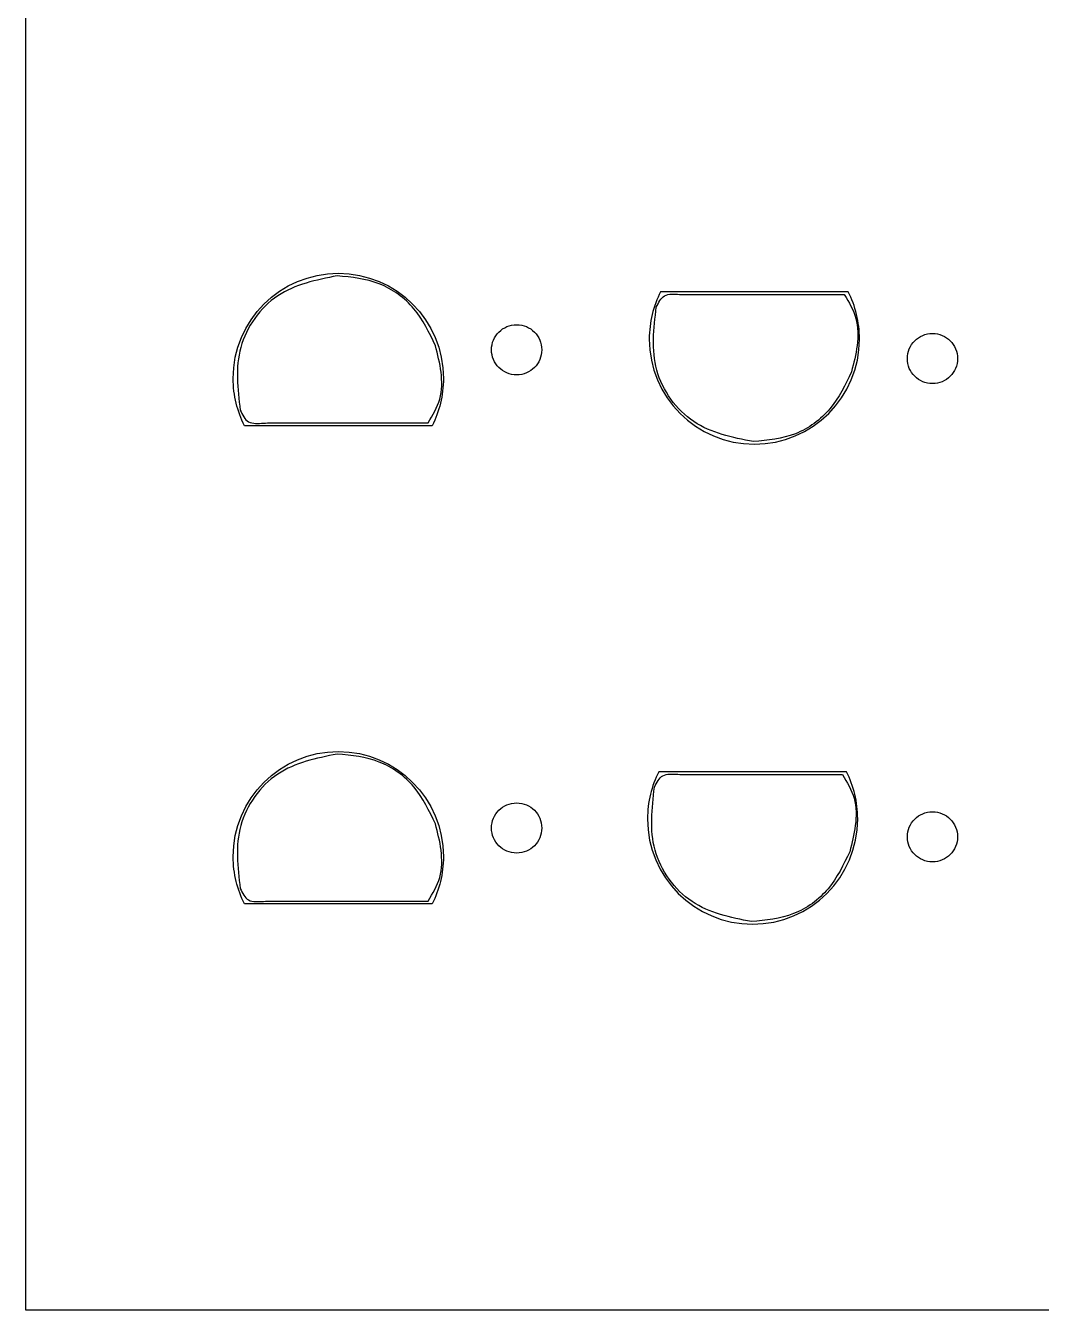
# Model space of a CAD drawing. Extents: x -830 to 230, y -333 to 309.
# Drawn here: x -829.6 to -710.2, y 6.7 to 157.7 of the extents above; entities that cross this region are included whole.
import ezdxf

# ---------------------------------------------------------------- set-up
doc = ezdxf.new("R2010")
doc.units = 0
doc.layers.add('newlayer', color=7, linetype='CONTINUOUS')

msp = doc.modelspace()

# ---------------------------------------------------------------- linework, layer by layer
at = {"layer": 'newlayer', "color": 7}
for p, q in [((-829.578506, 6.708189), (-829.578506, 308.78322)), ((-796.509089, 128.078324), (-795.32528, 128.383102)), ((-795.32528, 128.383102), (-794.098798, 128.570528)), ((-794.098798, 128.570528), (-792.835854, 128.634387)), ((-792.835854, 128.634387), (-791.572938, 128.570528)), ((-791.572938, 128.570528), (-790.346456, 128.383102)), ((-790.346456, 128.383102), (-789.162647, 128.078324)), ((-799.742424, 126.5221), (-798.723884, 127.141604)), ((-798.723884, 127.141604), (-797.644018, 127.662419)), ((-797.644018, 127.662419), (-796.509089, 128.078324)), ((-789.162647, 128.078324), (-788.027719, 127.662419)), ((-788.027719, 127.662419), (-786.947852, 127.141604)), ((-786.947852, 127.141604), (-785.929312, 126.5221)), ((-801.570745, 125.011904), (-800.693457, 125.810124)), ((-800.693457, 125.810124), (-799.742424, 126.5221)), ((-785.929312, 126.5221), (-784.978279, 125.810124)), ((-784.978279, 125.810124), (-784.100963, 125.011904)), ((-755.393206, 125.498198), (-755.520545, 125.168379)), ((-755.256921, 125.823487), (-755.393206, 125.498198)), ((-755.111887, 126.144106), (-755.256921, 125.823487)), ((-754.958273, 126.459915), (-755.111887, 126.144106)), ((-753.579166, 126.459915), (-754.958273, 126.459915)), ((-752.200031, 126.459915), (-753.579166, 126.459915)), ((-750.820896, 126.459915), (-752.200031, 126.459915)), ((-749.44176, 126.459915), (-750.820896, 126.459915)), ((-748.062653, 126.459915), (-749.44176, 126.459915)), ((-746.683518, 126.459915), (-748.062653, 126.459915)), ((-745.304382, 126.459915), (-746.683518, 126.459915)), ((-743.925247, 126.459915), (-745.304382, 126.459915)), ((-742.54614, 126.459915), (-743.925247, 126.459915)), ((-741.167005, 126.459915), (-742.54614, 126.459915)), ((-739.787869, 126.459915), (-741.167005, 126.459915)), ((-738.408734, 126.459915), (-739.787869, 126.459915)), ((-737.029627, 126.459915), (-738.408734, 126.459915)), ((-735.650492, 126.459915), (-737.029627, 126.459915)), ((-734.271356, 126.459915), (-735.650492, 126.459915)), ((-732.892221, 126.459915), (-734.271356, 126.459915)), ((-732.738833, 126.144168), (-732.892221, 126.459915)), ((-732.594222, 125.823581), (-732.738833, 126.144168)), ((-732.45853, 125.498303), (-732.594222, 125.823581)), ((-732.331897, 125.168464), (-732.45853, 125.498303)), ((-803.079307, 123.181591), (-802.368107, 124.133651)), ((-802.368107, 124.133651), (-801.570745, 125.011904)), ((-784.100963, 125.011904), (-783.303629, 124.133651)), ((-783.303629, 124.133651), (-782.592401, 123.181591)), ((-755.847132, 124.153096), (-755.936907, 123.806519)), ((-755.747705, 124.495688), (-755.847132, 124.153096)), ((-755.638768, 124.834163), (-755.747705, 124.495688)), ((-755.520545, 125.168379), (-755.638768, 124.834163)), ((-732.214521, 124.834217), (-732.331897, 125.168464)), ((-732.106514, 124.495702), (-732.214521, 124.834217)), ((-732.008075, 124.153062), (-732.106514, 124.495702)), ((-731.919344, 123.806434), (-732.008075, 124.153062)), ((-803.698164, 122.161942), (-803.079307, 123.181591)), ((-782.592401, 123.181591), (-781.973572, 122.161942)), ((-773.280309, 122.234758), (-773.022443, 122.358981)), ((-773.022443, 122.358981), (-772.751397, 122.458182)), ((-772.751397, 122.458182), (-772.468695, 122.530871)), ((-772.468695, 122.530871), (-772.175776, 122.575575)), ((-772.175776, 122.575575), (-771.874165, 122.590787)), ((-771.874165, 122.590787), (-771.572526, 122.575575)), ((-771.572526, 122.575575), (-771.279636, 122.530871)), ((-771.279636, 122.530871), (-770.996906, 122.458182)), ((-770.996906, 122.458182), (-770.725888, 122.358981)), ((-770.725888, 122.358981), (-770.467993, 122.234758)), ((-756.195423, 122.383134), (-756.234002, 122.018703)), ((-756.146231, 122.744265), (-756.195423, 122.383134)), ((-756.086626, 123.101968), (-756.146231, 122.744265)), ((-756.016776, 123.456097), (-756.086626, 123.101968)), ((-755.936907, 123.806519), (-756.016776, 123.456097)), ((-731.840463, 123.455968), (-731.919344, 123.806434)), ((-731.771573, 123.101793), (-731.840463, 123.455968)), ((-731.712871, 122.744065), (-731.771573, 123.101793)), ((-731.664498, 122.382919), (-731.712871, 122.744065)), ((-731.626595, 122.0185), (-731.664498, 122.382919)), ((-804.633872, 119.944756), (-804.218412, 121.080924)), ((-804.218412, 121.080924), (-803.698164, 122.161942)), ((-781.973572, 122.161942), (-781.453324, 121.080924)), ((-781.453324, 121.080924), (-781.037864, 119.944756)), ((-774.592332, 120.78908), (-774.468098, 121.046953)), ((-774.468098, 121.046953), (-774.320355, 121.290183)), ((-774.320355, 121.290183), (-774.150513, 121.517279)), ((-774.150513, 121.517279), (-773.960126, 121.726772)), ((-773.960126, 121.726772), (-773.750633, 121.917171)), ((-773.750633, 121.917171), (-773.523528, 122.086992)), ((-773.523528, 122.086992), (-773.280309, 122.234758)), ((-770.467993, 122.234758), (-770.224774, 122.086992)), ((-770.224774, 122.086992), (-769.99767, 121.917171)), ((-769.99767, 121.917171), (-769.788176, 121.726772)), ((-769.788176, 121.726772), (-769.597789, 121.517279)), ((-769.597789, 121.517279), (-769.427976, 121.290183)), ((-769.427976, 121.290183), (-769.280204, 121.046953)), ((-769.280204, 121.046953), (-769.155998, 120.78908)), ((-756.278876, 121.280508), (-756.28452, 120.907015)), ((-756.28452, 120.907015), (-756.284125, 120.907015)), ((-756.284125, 120.907015), (-756.220343, 119.642722)), ((-756.261942, 121.651117), (-756.278876, 121.280508)), ((-756.234002, 122.018703), (-756.261942, 121.651117)), ((-731.640989, 119.642719), (-731.577206, 120.907013)), ((-731.59922, 121.650948), (-731.626595, 122.0185)), ((-731.582851, 121.280404), (-731.59922, 121.650948)), ((-731.577206, 120.907013), (-731.582851, 121.280404)), ((-725.086603, 120.694147), (-724.877138, 120.884551)), ((-724.877138, 120.884551), (-724.650034, 121.054369)), ((-724.650034, 121.054369), (-724.406815, 121.202138)), ((-724.406815, 121.202138), (-724.14892, 121.326361)), ((-724.14892, 121.326361), (-723.877874, 121.425562)), ((-723.877874, 121.425562), (-723.595172, 121.498251)), ((-723.595172, 121.498251), (-723.302282, 121.542955)), ((-723.302282, 121.542955), (-723.000642, 121.558167)), ((-723.000642, 121.558167), (-722.699032, 121.542955)), ((-722.699032, 121.542955), (-722.406113, 121.498251)), ((-722.406113, 121.498251), (-722.123411, 121.425562)), ((-722.123411, 121.425562), (-721.852365, 121.326361)), ((-721.852365, 121.326361), (-721.594498, 121.202138)), ((-721.594498, 121.202138), (-721.351279, 121.054369)), ((-721.351279, 121.054369), (-721.124175, 120.884551)), ((-721.124175, 120.884551), (-720.914682, 120.694147)), ((-804.938305, 118.759663), (-804.633872, 119.944756)), ((-781.037864, 119.944756), (-780.733431, 118.75966)), ((-774.824178, 119.640806), (-774.808938, 119.942428)), ((-774.808938, 119.339186), (-774.824178, 119.640806)), ((-774.808938, 119.942428), (-774.764234, 120.235335)), ((-774.764234, 119.046279), (-774.808938, 119.339186)), ((-774.764234, 120.235335), (-774.691533, 120.518046)), ((-774.691533, 120.518046), (-774.592332, 120.78908)), ((-769.155998, 120.78908), (-769.056797, 120.518046)), ((-769.056797, 120.518046), (-768.984097, 120.235335)), ((-768.984097, 120.235335), (-768.939393, 119.942428)), ((-768.939393, 119.339186), (-768.984097, 119.046279)), ((-768.939393, 119.942428), (-768.924153, 119.640806)), ((-768.924153, 119.640806), (-768.939393, 119.339186)), ((-756.220343, 119.642722), (-756.033117, 118.414917)), ((-731.828215, 118.414917), (-731.640989, 119.642719)), ((-725.890711, 119.202712), (-725.81801, 119.485423)), ((-725.81801, 119.485423), (-725.718809, 119.756458)), ((-725.718809, 119.756458), (-725.594603, 120.01433)), ((-725.594603, 120.01433), (-725.446832, 120.257557)), ((-725.446832, 120.257557), (-725.277019, 120.484656)), ((-725.277019, 120.484656), (-725.086603, 120.694147)), ((-720.914682, 120.694147), (-720.724294, 120.484656)), ((-720.724294, 120.484656), (-720.554453, 120.257557)), ((-720.554453, 120.257557), (-720.40671, 120.01433)), ((-720.40671, 120.01433), (-720.282476, 119.756458)), ((-720.282476, 119.756458), (-720.183274, 119.485423)), ((-720.183274, 119.485423), (-720.110574, 119.202712)), ((-805.125531, 117.531858), (-804.938305, 118.759663)), ((-780.733431, 118.75966), (-780.546205, 117.531858)), ((-774.691533, 118.763569), (-774.764234, 119.046279)), ((-774.592332, 118.492534), (-774.691533, 118.763569)), ((-774.468098, 118.234662), (-774.592332, 118.492534)), ((-774.320355, 117.991434), (-774.468098, 118.234662)), ((-774.150513, 117.764333), (-774.320355, 117.991434)), ((-769.427976, 117.991434), (-769.597789, 117.764333)), ((-769.280204, 118.234662), (-769.427976, 117.991434)), ((-769.155998, 118.492534), (-769.280204, 118.234662)), ((-769.056797, 118.763569), (-769.155998, 118.492534)), ((-768.984097, 119.046279), (-769.056797, 118.763569)), ((-756.033117, 118.414917), (-755.728655, 117.229821)), ((-732.132676, 117.229821), (-731.828215, 118.414917)), ((-725.950655, 118.608183), (-725.935415, 118.909805)), ((-725.935415, 118.306563), (-725.950655, 118.608183)), ((-725.935415, 118.909805), (-725.890711, 119.202712)), ((-725.890711, 118.013656), (-725.935415, 118.306563)), ((-725.81801, 117.730946), (-725.890711, 118.013656)), ((-720.110574, 118.013656), (-720.183274, 117.730946)), ((-720.110574, 119.202712), (-720.06587, 118.909805)), ((-720.06587, 118.306563), (-720.110574, 118.013656)), ((-720.06587, 118.909805), (-720.05063, 118.608183)), ((-720.05063, 118.608183), (-720.06587, 118.306563)), ((-805.189313, 116.267564), (-805.125531, 117.531858)), ((-780.546205, 117.531858), (-780.482395, 116.267564)), ((-773.960126, 117.554842), (-774.150513, 117.764333)), ((-773.750633, 117.364444), (-773.960126, 117.554842)), ((-773.523528, 117.194619), (-773.750633, 117.364444)), ((-773.280309, 117.046856), (-773.523528, 117.194619)), ((-773.022443, 116.922633), (-773.280309, 117.046856)), ((-772.751397, 116.823432), (-773.022443, 116.922633)), ((-772.468695, 116.75074), (-772.751397, 116.823432)), ((-772.175776, 116.706036), (-772.468695, 116.75074)), ((-771.874165, 116.690824), (-772.175776, 116.706036)), ((-771.572526, 116.706036), (-771.874165, 116.690824)), ((-771.279636, 116.75074), (-771.572526, 116.706036)), ((-770.996906, 116.823432), (-771.279636, 116.75074)), ((-770.725888, 116.922633), (-770.996906, 116.823432)), ((-770.467993, 117.046856), (-770.725888, 116.922633)), ((-770.224774, 117.194619), (-770.467993, 117.046856)), ((-769.99767, 117.364444), (-770.224774, 117.194619)), ((-769.788176, 117.554842), (-769.99767, 117.364444)), ((-769.597789, 117.764333), (-769.788176, 117.554842)), ((-755.728655, 117.229821), (-755.313196, 116.093653)), ((-732.548136, 116.093653), (-732.132676, 117.229821)), ((-725.718809, 117.459911), (-725.81801, 117.730946)), ((-725.594603, 117.202039), (-725.718809, 117.459911)), ((-725.446832, 116.958811), (-725.594603, 117.202039)), ((-725.277019, 116.73171), (-725.446832, 116.958811)), ((-725.086603, 116.522219), (-725.277019, 116.73171)), ((-724.877138, 116.331821), (-725.086603, 116.522219)), ((-724.650034, 116.161996), (-724.877138, 116.331821)), ((-721.124175, 116.331821), (-721.351279, 116.161996)), ((-720.914682, 116.522219), (-721.124175, 116.331821)), ((-720.724294, 116.73171), (-720.914682, 116.522219)), ((-720.554453, 116.958811), (-720.724294, 116.73171)), ((-720.40671, 117.202039), (-720.554453, 116.958811)), ((-720.282476, 117.459911), (-720.40671, 117.202039)), ((-720.183274, 117.730946), (-720.282476, 117.459911)), ((-805.189454, 116.267562), (-805.189313, 116.267564)), ((-805.18381, 115.894069), (-805.189454, 116.267562)), ((-805.166877, 115.52346), (-805.18381, 115.894069)), ((-805.139219, 115.155874), (-805.166877, 115.52346)), ((-805.100639, 114.791443), (-805.139219, 115.155874)), ((-805.051448, 114.430312), (-805.100639, 114.791443)), ((-780.569686, 114.791658), (-780.618087, 114.430512)), ((-780.531784, 115.156077), (-780.569686, 114.791658)), ((-780.504408, 115.523629), (-780.531784, 115.156077)), ((-780.488039, 115.894173), (-780.504408, 115.523629)), ((-780.482395, 116.267564), (-780.488039, 115.894173)), ((-755.313196, 116.093653), (-754.792948, 115.012635)), ((-754.792948, 115.012635), (-754.174119, 113.992986)), ((-733.687213, 113.992986), (-733.068384, 115.012635)), ((-733.068384, 115.012635), (-732.548136, 116.093653)), ((-724.406815, 116.014233), (-724.650034, 116.161996)), ((-724.14892, 115.89001), (-724.406815, 116.014233)), ((-723.877874, 115.790809), (-724.14892, 115.89001)), ((-723.595172, 115.718117), (-723.877874, 115.790809)), ((-723.302282, 115.673413), (-723.595172, 115.718117)), ((-723.000642, 115.658201), (-723.302282, 115.673413)), ((-722.699032, 115.673413), (-723.000642, 115.658201)), ((-722.406113, 115.718117), (-722.699032, 115.673413)), ((-722.123411, 115.790809), (-722.406113, 115.718117)), ((-721.852365, 115.89001), (-722.123411, 115.790809)), ((-721.594498, 116.014233), (-721.852365, 115.89001)), ((-721.351279, 116.161996), (-721.594498, 116.014233)), ((-804.991842, 114.072609), (-805.051448, 114.430312)), ((-804.921992, 113.71848), (-804.991842, 114.072609)), ((-804.842095, 113.368058), (-804.921992, 113.71848)), ((-804.752349, 113.021481), (-804.842095, 113.368058)), ((-780.824533, 113.368143), (-780.913292, 113.021515)), ((-780.745652, 113.718612), (-780.824533, 113.368143)), ((-780.676789, 114.072784), (-780.745652, 113.718612)), ((-780.618087, 114.430512), (-780.676789, 114.072784)), ((-754.174119, 113.992986), (-753.462919, 113.040926)), ((-734.398413, 113.040926), (-733.687213, 113.992986)), ((-804.652894, 112.678889), (-804.752349, 113.021481)), ((-804.543984, 112.340414), (-804.652894, 112.678889)), ((-804.425761, 112.006198), (-804.543984, 112.340414)), ((-804.298394, 111.676382), (-804.425761, 112.006198)), ((-781.237113, 112.006113), (-781.363718, 111.676277)), ((-781.119709, 112.34036), (-781.237113, 112.006113)), ((-781.011731, 112.678875), (-781.119709, 112.34036)), ((-780.913292, 113.021515), (-781.011731, 112.678875)), ((-753.462919, 113.040926), (-752.665556, 112.162673)), ((-752.665556, 112.162673), (-751.78824, 111.364453)), ((-736.073063, 111.364453), (-735.195775, 112.162673)), ((-735.195775, 112.162673), (-734.398413, 113.040926)), ((-804.162109, 111.351092), (-804.298394, 111.676382)), ((-804.017075, 111.030474), (-804.162109, 111.351092)), ((-803.86349, 110.714662), (-804.017075, 111.030474)), ((-802.484354, 110.714662), (-803.86349, 110.714662)), ((-801.105219, 110.714662), (-802.484354, 110.714662)), ((-799.726112, 110.714662), (-801.105219, 110.714662)), ((-798.346977, 110.714662), (-799.726112, 110.714662)), ((-796.967841, 110.714662), (-798.346977, 110.714662)), ((-795.588706, 110.714662), (-796.967841, 110.714662)), ((-794.209599, 110.714662), (-795.588706, 110.714662)), ((-792.830464, 110.714662), (-794.209599, 110.714662)), ((-791.451328, 110.714662), (-792.830464, 110.714662)), ((-790.072193, 110.714662), (-791.451328, 110.714662)), ((-788.693086, 110.714662), (-790.072193, 110.714662)), ((-787.31395, 110.714662), (-788.693086, 110.714662)), ((-785.934815, 110.714662), (-787.31395, 110.714662)), ((-784.55568, 110.714662), (-785.934815, 110.714662)), ((-783.176573, 110.714662), (-784.55568, 110.714662)), ((-781.797437, 110.714662), (-783.176573, 110.714662)), ((-781.64405, 111.030412), (-781.797437, 110.714662)), ((-781.499411, 111.350996), (-781.64405, 111.030412)), ((-781.363718, 111.676277), (-781.499411, 111.350996)), ((-751.78824, 111.364453), (-750.837208, 110.652477)), ((-750.837208, 110.652477), (-749.818668, 110.032973)), ((-738.042664, 110.032973), (-737.024095, 110.652477)), ((-737.024095, 110.652477), (-736.073063, 111.364453)), ((-749.818668, 110.032973), (-748.738829, 109.512158)), ((-748.738829, 109.512158), (-747.603873, 109.096253)), ((-747.603873, 109.096253), (-746.420063, 108.791475)), ((-746.420063, 108.791475), (-745.193582, 108.604049)), ((-742.66775, 108.604049), (-741.441268, 108.791475)), ((-741.441268, 108.791475), (-740.257431, 109.096253)), ((-740.257431, 109.096253), (-739.122502, 109.512158)), ((-739.122502, 109.512158), (-738.042664, 110.032973)), ((-745.193582, 108.604049), (-743.930666, 108.54019)), ((-743.930666, 108.54019), (-742.66775, 108.604049)), ((-798.723884, 70.913965), (-797.644018, 71.434781)), ((-797.644018, 71.434781), (-796.509089, 71.850686)), ((-796.509089, 71.850686), (-795.32528, 72.155463)), ((-795.32528, 72.155463), (-794.098798, 72.34289)), ((-794.098798, 72.34289), (-792.835854, 72.406748)), ((-792.835854, 72.406748), (-791.572938, 72.34289)), ((-791.572938, 72.34289), (-790.346456, 72.155463)), ((-790.346456, 72.155463), (-789.162647, 71.850686)), ((-789.162647, 71.850686), (-788.027719, 71.434781)), ((-788.027719, 71.434781), (-786.947852, 70.913965)), ((-801.570745, 68.784262), (-800.693457, 69.582486)), ((-800.693457, 69.582486), (-799.742424, 70.294462)), ((-799.742424, 70.294462), (-798.723884, 70.913965)), ((-786.947852, 70.913965), (-785.929312, 70.294462)), ((-785.929312, 70.294462), (-784.978279, 69.582486)), ((-784.978279, 69.582486), (-784.100963, 68.784262)), ((-755.322566, 69.713524), (-755.4676, 69.392906)), ((-755.168952, 70.029337), (-755.322566, 69.713524)), ((-753.789845, 70.029337), (-755.168952, 70.029337)), ((-752.41071, 70.029337), (-753.789845, 70.029337)), ((-751.031574, 70.029337), (-752.41071, 70.029337)), ((-749.652439, 70.029337), (-751.031574, 70.029337)), ((-748.273332, 70.029337), (-749.652439, 70.029337)), ((-746.894197, 70.029337), (-748.273332, 70.029337)), ((-745.515061, 70.029337), (-746.894197, 70.029337)), ((-744.135926, 70.029337), (-745.515061, 70.029337)), ((-742.756819, 70.029337), (-744.135926, 70.029337)), ((-741.377684, 70.029337), (-742.756819, 70.029337)), ((-739.998548, 70.029337), (-741.377684, 70.029337)), ((-738.619413, 70.029337), (-739.998548, 70.029337)), ((-737.240306, 70.029337), (-738.619413, 70.029337)), ((-735.86117, 70.029337), (-737.240306, 70.029337)), ((-734.482035, 70.029337), (-735.86117, 70.029337)), ((-733.1029, 70.029337), (-734.482035, 70.029337)), ((-732.949512, 69.713589), (-733.1029, 70.029337)), ((-732.804901, 69.393002), (-732.949512, 69.713589)), ((-802.368107, 67.906012), (-801.570745, 68.784262)), ((-784.100963, 68.784262), (-783.303629, 67.906012)), ((-755.958384, 68.065112), (-756.057811, 67.72252)), ((-755.849446, 68.403584), (-755.958384, 68.065112)), ((-755.731224, 68.7378), (-755.849446, 68.403584)), ((-755.603885, 69.067619), (-755.731224, 68.7378)), ((-755.4676, 69.392906), (-755.603885, 69.067619)), ((-732.669209, 69.067721), (-732.804901, 69.393002)), ((-732.542576, 68.737888), (-732.669209, 69.067721)), ((-732.4252, 68.403641), (-732.542576, 68.737888)), ((-732.317193, 68.065126), (-732.4252, 68.403641)), ((-732.218754, 67.722486), (-732.317193, 68.065126)), ((-803.698164, 65.934301), (-803.079307, 66.95395)), ((-803.079307, 66.95395), (-802.368107, 67.906012)), ((-783.303629, 67.906012), (-782.592401, 66.95395)), ((-782.592401, 66.95395), (-781.973572, 65.934301)), ((-756.297305, 66.671395), (-756.35691, 66.313695)), ((-756.227455, 67.025521), (-756.297305, 66.671395)), ((-756.147586, 67.375943), (-756.227455, 67.025521)), ((-756.057811, 67.72252), (-756.147586, 67.375943)), ((-732.130023, 67.375858), (-732.218754, 67.722486)), ((-732.051142, 67.025389), (-732.130023, 67.375858)), ((-731.982252, 66.67122), (-732.051142, 67.025389)), ((-731.92355, 66.313492), (-731.982252, 66.67122)), ((-804.218412, 64.853279), (-803.698164, 65.934301)), ((-781.973572, 65.934301), (-781.453324, 64.853279)), ((-774.468098, 64.819283), (-774.320355, 65.062511)), ((-774.320355, 65.062511), (-774.150513, 65.289609)), ((-774.150513, 65.289609), (-773.960126, 65.4991)), ((-773.960126, 65.4991), (-773.750633, 65.689501)), ((-773.750633, 65.689501), (-773.523528, 65.859323)), ((-773.523528, 65.859323), (-773.280309, 66.007089)), ((-773.280309, 66.007089), (-773.022443, 66.131312)), ((-773.022443, 66.131312), (-772.751397, 66.230513)), ((-772.751397, 66.230513), (-772.468695, 66.303202)), ((-772.468695, 66.303202), (-772.175776, 66.347906)), ((-772.175776, 66.347906), (-771.874165, 66.363118)), ((-771.874165, 66.363118), (-771.572526, 66.347906)), ((-771.572526, 66.347906), (-771.279636, 66.303202)), ((-771.279636, 66.303202), (-770.996906, 66.230513)), ((-770.996906, 66.230513), (-770.725888, 66.131312)), ((-770.725888, 66.131312), (-770.467993, 66.007089)), ((-770.467993, 66.007089), (-770.224774, 65.859323)), ((-770.224774, 65.859323), (-769.99767, 65.689501)), ((-769.99767, 65.689501), (-769.788176, 65.4991)), ((-769.788176, 65.4991), (-769.597789, 65.289609)), ((-769.597789, 65.289609), (-769.427976, 65.062511)), ((-769.427976, 65.062511), (-769.280204, 64.819283)), ((-756.472621, 65.220547), (-756.489555, 64.849938)), ((-756.444681, 65.588133), (-756.472621, 65.220547)), ((-756.406102, 65.95256), (-756.444681, 65.588133)), ((-756.35691, 66.313695), (-756.406102, 65.95256)), ((-731.875177, 65.952346), (-731.92355, 66.313492)), ((-731.837274, 65.587926), (-731.875177, 65.952346)), ((-731.809899, 65.220377), (-731.837274, 65.587926)), ((-731.79353, 64.849834), (-731.809899, 65.220377)), ((-724.650034, 64.8267), (-724.406815, 64.974466)), ((-724.406815, 64.974466), (-724.14892, 65.098689)), ((-724.14892, 65.098689), (-723.877874, 65.19789)), ((-723.877874, 65.19789), (-723.595172, 65.270579)), ((-723.595172, 65.270579), (-723.302282, 65.315283)), ((-723.302282, 65.315283), (-723.000642, 65.330495)), ((-723.000642, 65.330495), (-722.699032, 65.315283)), ((-722.699032, 65.315283), (-722.406113, 65.270579)), ((-722.406113, 65.270579), (-722.123411, 65.19789)), ((-722.123411, 65.19789), (-721.852365, 65.098689)), ((-721.852365, 65.098689), (-721.594498, 64.974466)), ((-721.594498, 64.974466), (-721.351279, 64.8267)), ((-804.938305, 62.532013), (-804.633872, 63.717112)), ((-804.633872, 63.717112), (-804.218412, 64.853279)), ((-781.453324, 64.853279), (-781.037864, 63.717112)), ((-781.037864, 63.717112), (-780.733431, 62.532013)), ((-774.824178, 63.413136), (-774.808938, 63.714758)), ((-774.808938, 63.714758), (-774.764234, 64.007665)), ((-774.764234, 64.007665), (-774.691533, 64.290376)), ((-774.691533, 64.290376), (-774.592332, 64.561411)), ((-774.592332, 64.561411), (-774.468098, 64.819283)), ((-769.280204, 64.819283), (-769.155998, 64.561411)), ((-769.155998, 64.561411), (-769.056797, 64.290376)), ((-769.056797, 64.290376), (-768.984097, 64.007665)), ((-768.984097, 64.007665), (-768.939393, 63.714758)), ((-768.939393, 63.714758), (-768.924153, 63.413136)), ((-756.489555, 64.849938), (-756.495199, 64.476445)), ((-756.495199, 64.476445), (-756.494804, 64.476445)), ((-756.494804, 64.476445), (-756.431022, 63.212149)), ((-731.851668, 63.212149), (-731.787885, 64.476445)), ((-731.787885, 64.476445), (-731.79353, 64.849834)), ((-725.81801, 63.257753), (-725.718809, 63.528788)), ((-725.718809, 63.528788), (-725.594603, 63.78666)), ((-725.594603, 63.78666), (-725.446832, 64.029888)), ((-725.446832, 64.029888), (-725.277019, 64.256986)), ((-725.277019, 64.256986), (-725.086603, 64.466477)), ((-725.086603, 64.466477), (-724.877138, 64.656878)), ((-724.877138, 64.656878), (-724.650034, 64.8267)), ((-721.351279, 64.8267), (-721.124175, 64.656878)), ((-721.124175, 64.656878), (-720.914682, 64.466477)), ((-720.914682, 64.466477), (-720.724294, 64.256986)), ((-720.724294, 64.256986), (-720.554453, 64.029888)), ((-720.554453, 64.029888), (-720.40671, 63.78666)), ((-720.40671, 63.78666), (-720.282476, 63.528788)), ((-720.282476, 63.528788), (-720.183274, 63.257753)), ((-805.125531, 61.304208), (-804.938305, 62.532013)), ((-780.733431, 62.532013), (-780.546205, 61.304208)), ((-774.808938, 63.111517), (-774.824178, 63.413136)), ((-774.764234, 62.81861), (-774.808938, 63.111517)), ((-774.691533, 62.535899), (-774.764234, 62.81861)), ((-774.592332, 62.264864), (-774.691533, 62.535899)), ((-774.468098, 62.006992), (-774.592332, 62.264864)), ((-774.320355, 61.763765), (-774.468098, 62.006992)), ((-769.280204, 62.006992), (-769.427976, 61.763765)), ((-769.155998, 62.264864), (-769.280204, 62.006992)), ((-769.056797, 62.535899), (-769.155998, 62.264864)), ((-768.984097, 62.81861), (-769.056797, 62.535899)), ((-768.939393, 63.111517), (-768.984097, 62.81861)), ((-768.924153, 63.413136), (-768.939393, 63.111517)), ((-756.431022, 63.212149), (-756.243796, 61.984344)), ((-756.243796, 61.984344), (-755.939334, 60.799245)), ((-732.343355, 60.799245), (-732.038894, 61.984344)), ((-732.038894, 61.984344), (-731.851668, 63.212149)), ((-725.950655, 62.380513), (-725.935415, 62.682135)), ((-725.935415, 62.078894), (-725.950655, 62.380513)), ((-725.935415, 62.682135), (-725.890711, 62.975043)), ((-725.890711, 61.785987), (-725.935415, 62.078894)), ((-725.890711, 62.975043), (-725.81801, 63.257753)), ((-720.183274, 63.257753), (-720.110574, 62.975043)), ((-720.110574, 62.975043), (-720.06587, 62.682135)), ((-720.06587, 62.078894), (-720.110574, 61.785987)), ((-720.06587, 62.682135), (-720.05063, 62.380513)), ((-720.05063, 62.380513), (-720.06587, 62.078894)), ((-805.189313, 60.039912), (-805.125531, 61.304208)), ((-780.546205, 61.304208), (-780.482395, 60.039912)), ((-774.150513, 61.536663), (-774.320355, 61.763765)), ((-773.960126, 61.327172), (-774.150513, 61.536663)), ((-773.750633, 61.136774), (-773.960126, 61.327172)), ((-773.523528, 60.96695), (-773.750633, 61.136774)), ((-773.280309, 60.819187), (-773.523528, 60.96695)), ((-773.022443, 60.694964), (-773.280309, 60.819187)), ((-772.751397, 60.595763), (-773.022443, 60.694964)), ((-772.468695, 60.523071), (-772.751397, 60.595763)), ((-772.175776, 60.478367), (-772.468695, 60.523071)), ((-771.874165, 60.463155), (-772.175776, 60.478367)), ((-771.572526, 60.478367), (-771.874165, 60.463155)), ((-771.279636, 60.523071), (-771.572526, 60.478367)), ((-770.996906, 60.595763), (-771.279636, 60.523071)), ((-770.725888, 60.694964), (-770.996906, 60.595763)), ((-770.467993, 60.819187), (-770.725888, 60.694964)), ((-770.224774, 60.96695), (-770.467993, 60.819187)), ((-769.99767, 61.136774), (-770.224774, 60.96695)), ((-769.788176, 61.327172), (-769.99767, 61.136774)), ((-769.597789, 61.536663), (-769.788176, 61.327172)), ((-769.427976, 61.763765), (-769.597789, 61.536663)), ((-755.939334, 60.799245), (-755.523875, 59.663077)), ((-732.758814, 59.663077), (-732.343355, 60.799245)), ((-725.81801, 61.503276), (-725.890711, 61.785987)), ((-725.718809, 61.232241), (-725.81801, 61.503276)), ((-725.594603, 60.974369), (-725.718809, 61.232241)), ((-725.446832, 60.731142), (-725.594603, 60.974369)), ((-725.277019, 60.50404), (-725.446832, 60.731142)), ((-725.086603, 60.29455), (-725.277019, 60.50404)), ((-720.724294, 60.50404), (-720.914682, 60.29455)), ((-720.554453, 60.731142), (-720.724294, 60.50404)), ((-720.40671, 60.974369), (-720.554453, 60.731142)), ((-720.282476, 61.232241), (-720.40671, 60.974369)), ((-720.183274, 61.503276), (-720.282476, 61.232241)), ((-720.110574, 61.785987), (-720.183274, 61.503276)), ((-805.18381, 59.666419), (-805.189454, 60.039912)), ((-805.189454, 60.039912), (-805.189313, 60.039912)), ((-805.166877, 59.29581), (-805.18381, 59.666419)), ((-805.139219, 58.928224), (-805.166877, 59.29581)), ((-805.100639, 58.563796), (-805.139219, 58.928224)), ((-780.531784, 58.92843), (-780.569686, 58.564011)), ((-780.504408, 59.29598), (-780.531784, 58.92843)), ((-780.488039, 59.666523), (-780.504408, 59.29598)), ((-780.482395, 60.039912), (-780.488039, 59.666523)), ((-755.523875, 59.663077), (-755.003626, 58.582056)), ((-733.279063, 58.582056), (-732.758814, 59.663077)), ((-724.877138, 60.104151), (-725.086603, 60.29455)), ((-724.650034, 59.934327), (-724.877138, 60.104151)), ((-724.406815, 59.786564), (-724.650034, 59.934327)), ((-724.14892, 59.662341), (-724.406815, 59.786564)), ((-723.877874, 59.56314), (-724.14892, 59.662341)), ((-723.595172, 59.490448), (-723.877874, 59.56314)), ((-723.302282, 59.445744), (-723.595172, 59.490448)), ((-723.000642, 59.430532), (-723.302282, 59.445744)), ((-722.699032, 59.445744), (-723.000642, 59.430532)), ((-722.406113, 59.490448), (-722.699032, 59.445744)), ((-722.123411, 59.56314), (-722.406113, 59.490448)), ((-721.852365, 59.662341), (-722.123411, 59.56314)), ((-721.594498, 59.786564), (-721.852365, 59.662341)), ((-721.351279, 59.934327), (-721.594498, 59.786564)), ((-721.124175, 60.104151), (-721.351279, 59.934327)), ((-720.914682, 60.29455), (-721.124175, 60.104151)), ((-805.051448, 58.202662), (-805.100639, 58.563796)), ((-804.991842, 57.844962), (-805.051448, 58.202662)), ((-804.921992, 57.490835), (-804.991842, 57.844962)), ((-804.842095, 57.140414), (-804.921992, 57.490835)), ((-780.745652, 57.490968), (-780.824533, 57.140499)), ((-780.676789, 57.845137), (-780.745652, 57.490968)), ((-780.618087, 58.202865), (-780.676789, 57.845137)), ((-780.569686, 58.564011), (-780.618087, 58.202865)), ((-755.003626, 58.582056), (-754.384798, 57.562407)), ((-754.384798, 57.562407), (-753.673598, 56.610344)), ((-734.609092, 56.610344), (-733.897892, 57.562407)), ((-733.897892, 57.562407), (-733.279063, 58.582056)), ((-804.752349, 56.793837), (-804.842095, 57.140414)), ((-804.652894, 56.451245), (-804.752349, 56.793837)), ((-804.543984, 56.112773), (-804.652894, 56.451245)), ((-804.425761, 55.778557), (-804.543984, 56.112773)), ((-781.119709, 56.112716), (-781.237113, 55.778469)), ((-781.011731, 56.45123), (-781.119709, 56.112716)), ((-780.913292, 56.793871), (-781.011731, 56.45123)), ((-780.824533, 57.140499), (-780.913292, 56.793871)), ((-753.673598, 56.610344), (-752.876235, 55.732091)), ((-735.406454, 55.732094), (-734.609092, 56.610344)), ((-804.298394, 55.448738), (-804.425761, 55.778557)), ((-804.162109, 55.123451), (-804.298394, 55.448738)), ((-804.017075, 54.802832), (-804.162109, 55.123451)), ((-803.86349, 54.48702), (-804.017075, 54.802832)), ((-802.484354, 54.48702), (-803.86349, 54.48702)), ((-801.105219, 54.48702), (-802.484354, 54.48702)), ((-799.726112, 54.48702), (-801.105219, 54.48702)), ((-798.346977, 54.48702), (-799.726112, 54.48702)), ((-796.967841, 54.48702), (-798.346977, 54.48702)), ((-795.588706, 54.48702), (-796.967841, 54.48702)), ((-794.209599, 54.48702), (-795.588706, 54.48702)), ((-792.830464, 54.48702), (-794.209599, 54.48702)), ((-791.451328, 54.48702), (-792.830464, 54.48702)), ((-790.072193, 54.48702), (-791.451328, 54.48702)), ((-788.693086, 54.48702), (-790.072193, 54.48702)), ((-787.31395, 54.48702), (-788.693086, 54.48702)), ((-785.934815, 54.48702), (-787.31395, 54.48702)), ((-784.55568, 54.48702), (-785.934815, 54.48702)), ((-783.176573, 54.48702), (-784.55568, 54.48702)), ((-781.797437, 54.48702), (-783.176573, 54.48702)), ((-781.64405, 54.802768), (-781.797437, 54.48702)), ((-781.499411, 55.123355), (-781.64405, 54.802768)), ((-781.363718, 55.448636), (-781.499411, 55.123355)), ((-781.237113, 55.778469), (-781.363718, 55.448636)), ((-752.876235, 55.732091), (-751.998919, 54.933871)), ((-751.998919, 54.933871), (-751.047887, 54.221895)), ((-737.234774, 54.221895), (-736.283742, 54.933871)), ((-736.283742, 54.933871), (-735.406454, 55.732094)), ((-751.047887, 54.221895), (-750.029347, 53.602392)), ((-750.029347, 53.602392), (-748.949508, 53.081576)), ((-748.949508, 53.081576), (-747.814552, 52.665671)), ((-740.46811, 52.665671), (-739.333181, 53.081576)), ((-739.333181, 53.081576), (-738.253342, 53.602392)), ((-738.253342, 53.602392), (-737.234774, 54.221895)), ((-747.814552, 52.665671), (-746.630742, 52.360893)), ((-746.630742, 52.360893), (-745.404261, 52.173467)), ((-745.404261, 52.173467), (-744.141345, 52.109608)), ((-744.141345, 52.109608), (-742.878428, 52.173467)), ((-742.878428, 52.173467), (-741.651947, 52.360893)), ((-741.651947, 52.360893), (-740.46811, 52.665671)), ((-571.241233, 6.708189), (-829.578506, 6.708189))]:
    msp.add_line(p, q, dxfattribs=at)
at = {"layer": 'newlayer', "color": 3}
for p, q in [((-792.956109, 128.335768), (-792.956109, 128.335768)), ((-744.051034, 108.838809), (-744.051034, 108.838809)), ((-792.956109, 72.108129), (-792.956109, 72.108129)), ((-744.261712, 52.408228), (-744.261712, 52.408228))]:
    msp.add_line(p, q, dxfattribs=at)
for points, knots in [([(-792.956109, 128.335768), (-795.433689, 127.840892), (-800.411033, 126.846709), (-805.248126, 120.069339), (-804.660725, 115.041629), (-804.36847, 112.540143)], [0, 0, 0, 0, 7.386989, 14.840119, 22.220269, 22.220269, 22.220269, 22.220269]), ([(-781.420276, 120.124865), (-782.149587, 121.651867), (-783.604526, 124.698155), (-787.896531, 127.842508), (-791.267273, 128.171122), (-792.956109, 128.335768)], [0, 0, 0, 0, 5.030849, 10.036278, 15.062328, 15.062328, 15.062328, 15.062328]), ([(-755.463395, 124.634434), (-755.193173, 125.187017), (-754.638792, 126.320685), (-752.65904, 126.123216), (-751.5039, 126.124349), (-750.921367, 126.124921)], [0, 0, 0, 0, 1.679088, 3.444785, 5.241095, 5.241095, 5.241095, 5.241095]), ([(-750.921367, 126.124921), (-748.970308, 126.124921), (-745.068194, 126.124921), (-739.215027, 126.124921), (-735.312919, 126.124921), (-733.361867, 126.124921)], [0, 0, 0, 0, 5.853175, 11.706344, 17.5595, 17.5595, 17.5595, 17.5595]), ([(-733.361867, 126.124921), (-732.820815, 125.224634), (-731.723089, 123.398066), (-731.721072, 120.119299), (-732.250928, 118.071216), (-732.5152, 117.049712)], [0, 0, 0, 0, 3.099286, 6.288064, 9.461079, 9.461079, 9.461079, 9.461079]), ([(-744.051034, 108.838809), (-746.528614, 109.333685), (-751.505958, 110.327868), (-756.343051, 117.105238), (-755.75565, 122.132948), (-755.463395, 124.634434)], [0, 0, 0, 0, 7.386989, 14.840119, 22.220269, 22.220269, 22.220269, 22.220269]), ([(-782.266942, 111.049656), (-781.72589, 111.949943), (-780.628164, 113.776511), (-780.626147, 117.055278), (-781.156004, 119.103361), (-781.420276, 120.124865)], [0, 0, 0, 0, 3.099286, 6.288064, 9.461079, 9.461079, 9.461079, 9.461079]), ([(-732.5152, 117.049712), (-733.244512, 115.52271), (-734.699451, 112.476422), (-738.991456, 109.332069), (-742.362198, 109.003455), (-744.051034, 108.838809)], [0, 0, 0, 0, 5.030849, 10.036278, 15.062328, 15.062328, 15.062328, 15.062328]), ([(-804.36847, 112.540143), (-804.098249, 111.98756), (-803.543867, 110.853892), (-801.564115, 111.051361), (-800.408976, 111.050228), (-799.826442, 111.049656)], [0, 0, 0, 0, 1.679088, 3.444785, 5.241095, 5.241095, 5.241095, 5.241095]), ([(-799.826442, 111.049656), (-797.875384, 111.049656), (-793.973269, 111.049656), (-788.120103, 111.049656), (-784.217994, 111.049656), (-782.266942, 111.049656)], [0, 0, 0, 0, 5.853175, 11.706344, 17.5595, 17.5595, 17.5595, 17.5595]), ([(-792.956109, 72.108129), (-795.433689, 71.613253), (-800.411033, 70.61907), (-805.248126, 63.841701), (-804.660725, 58.813991), (-804.36847, 56.312504)], [0, 0, 0, 0, 7.386989, 14.840119, 22.220269, 22.220269, 22.220269, 22.220269]), ([(-781.420276, 63.897226), (-782.149587, 65.424228), (-783.604526, 68.470516), (-787.896531, 71.614869), (-791.267273, 71.943484), (-792.956109, 72.108129)], [0, 0, 0, 0, 5.030849, 10.036278, 15.062328, 15.062328, 15.062328, 15.062328]), ([(-755.674074, 68.203853), (-755.403852, 68.756436), (-754.849471, 69.890104), (-752.869718, 69.692634), (-751.714579, 69.693767), (-751.132046, 69.694339)], [0, 0, 0, 0, 1.679088, 3.444785, 5.241095, 5.241095, 5.241095, 5.241095]), ([(-751.132046, 69.694339), (-749.180987, 69.694339), (-745.278873, 69.694339), (-739.425706, 69.694339), (-735.523598, 69.694339), (-733.572546, 69.694339)], [0, 0, 0, 0, 5.853175, 11.706344, 17.5595, 17.5595, 17.5595, 17.5595]), ([(-733.572546, 69.694339), (-733.031494, 68.794053), (-731.933767, 66.967484), (-731.931751, 63.688717), (-732.461607, 61.640635), (-732.725879, 60.619131)], [0, 0, 0, 0, 3.099286, 6.288064, 9.461079, 9.461079, 9.461079, 9.461079]), ([(-744.261712, 52.408228), (-746.739293, 52.903104), (-751.716637, 53.897287), (-756.55373, 60.674656), (-755.966329, 65.702366), (-755.674074, 68.203853)], [0, 0, 0, 0, 7.386989, 14.840119, 22.220269, 22.220269, 22.220269, 22.220269]), ([(-782.266942, 54.822018), (-781.72589, 55.722304), (-780.628164, 57.548872), (-780.626147, 60.82764), (-781.156004, 62.875722), (-781.420276, 63.897226)], [0, 0, 0, 0, 3.099286, 6.288064, 9.461079, 9.461079, 9.461079, 9.461079]), ([(-732.725879, 60.619131), (-733.455191, 59.092129), (-734.91013, 56.045841), (-739.202135, 52.901488), (-742.572877, 52.572873), (-744.261712, 52.408228)], [0, 0, 0, 0, 5.030849, 10.036278, 15.062328, 15.062328, 15.062328, 15.062328]), ([(-804.36847, 56.312504), (-804.098249, 55.759921), (-803.543867, 54.626253), (-801.564115, 54.823722), (-800.408976, 54.822589), (-799.826442, 54.822018)], [0, 0, 0, 0, 1.679088, 3.444785, 5.241095, 5.241095, 5.241095, 5.241095]), ([(-799.826442, 54.822018), (-797.875384, 54.822018), (-793.973269, 54.822018), (-788.120103, 54.822018), (-784.217994, 54.822018), (-782.266942, 54.822018)], [0, 0, 0, 0, 5.853175, 11.706344, 17.5595, 17.5595, 17.5595, 17.5595])]:
    msp.add_open_spline(points, degree=3, knots=knots, dxfattribs=at)

doc.saveas('drawing.dxf')
